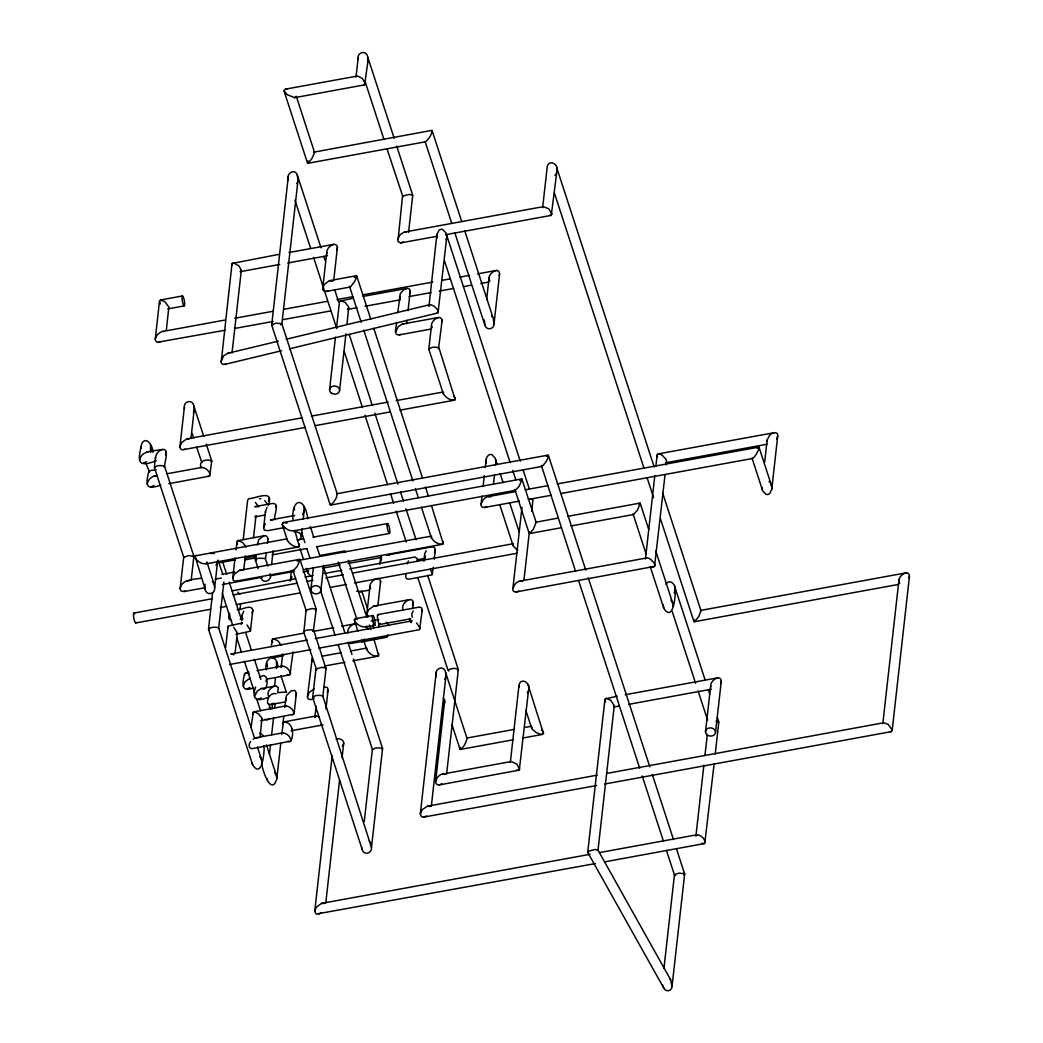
<?xml version="1.0" encoding="UTF-8"?>
<svg xmlns="http://www.w3.org/2000/svg" width="1043" height="1043" viewBox="0 0 1043 1043"><rect width="100%" height="100%" fill="white"/><g stroke="black" fill="none" stroke-linecap="round" stroke-linejoin="round"><path stroke-width="1.5" d="M358.179 59.412C356.367 52.346 366.601 49.321 367.723 57.052L394.202 138.367M365.415 83.766L362.234 78.355L357.606 75.996L285.573 89.124L283.918 90.532L287.19 94.704L294.595 97.664L364.62 84.861L368.01 60.663L367.723 57.052M452.023 724.742L459.963 749.109C463.496 748.457 466.195 742.186 467.055 738.431L445.622 672.566C443.888 663.531 432.936 669.541 436.391 676.724M431.32 806.239L445.909 676.19L445.622 672.566M445.491 234.714L551.265 215.379L556.91 170.961C559.191 163.555 547.562 158.64 547.106 167.897L542.634 207.726M182.473 295.951L160.492 299.98L159.475 301.74L160.348 303.904M166.306 330.383L168.849 307.111L164.885 301.636L160.492 299.98M519.649 769.499L516.898 764.18L511.318 761.507L442.819 774.036C437.956 774.102 431.724 784.492 439.025 784.975L519.297 770.099L528.579 689.918C531.278 682.982 520.235 676.49 518.945 685.668L510.327 762.433M604.614 784.049L891.152 731.665L892.169 729.904L888.206 724.429L883.812 722.76L606.843 773.398M159.501 300.892L155.185 339.966L157.024 342.339L225.262 330.188M408.556 232.446L412.702 195.484L409.482 194.402L402.52 196.162L397.904 241.533L400.616 242.928L437.473 236.187M454.8 232.693L484.93 325.22C486.286 330.566 493.847 329.614 493.978 324.151L499.584 274.166C499.297 265.039 485.164 275.378 489.897 280.841M892.143 730.752L909.431 576.557C909.157 567.431 895.024 577.77 899.757 583.233M330.8 505.021C333.564 502.504 338.049 496.898 336.667 493.769L547.81 455.165C549.205 458.294 544.707 463.913 541.956 466.43L330.8 505.021L330.227 504.03M459.963 749.109L460.289 747.388M575.632 571.473L541.369 465.439M898.662 584.393L694.09 621.771L694.221 619.711M662.761 493.339L701 610.755L698.654 616.648L694.521 621.719M321.009 247.83L297.359 175.224C294.804 167.584 285.756 173.712 288.389 179.917M484.33 319.901L484.93 325.22M493.978 324.151L493.378 318.819L464.735 230.829M518.801 687.467L518.945 685.668M672.018 986.561L670.623 979.742L598.056 850.254L595.214 849.497L589.021 850.997L587.717 852.353L663.883 988.269C665.825 992.362 671.875 991.085 672.018 986.561L684.638 874.06L676.542 848.924M156.228 460.758C136.138 468.62 137.859 460.041 141.952 443.158C146.959 435.309 153.438 447.512 152.995 452.388M150.57 452.401L150.518 444.774M160.831 485.125C146.385 490.027 145.173 486.286 148.706 471.788L150.987 470.38L156.098 469.806M164.103 467.173L164.625 466.456C164.286 462.401 170.648 446.43 160.961 449.924C154.273 453.053 155.12 461.541 154.403 467.59L183.907 557.744M305.547 427.408L182.512 449.807L180.582 448.998L179.904 446.912L184.35 407.344C183.581 401.034 192.486 399.13 193.737 405.636L203.75 436.391M190.947 438.568L194.246 409.221L193.737 405.636M205.002 584.197L204.845 587.783L184.024 591.537L180.817 590.873L180.139 588.787L183.646 557.431L188.444 555.554L193.881 556.297L191.182 580.325M200.921 467.512C198.366 460.211 207.414 458.829 211.755 460.993L209.617 476.116L168.836 483.665M281.545 350.748L224.858 364.385L222.485 364.229L221.155 362.638L232.028 263.449L279.407 254.283M232.028 353.082L241.324 270.215L238.886 265.809L233.215 262.719M212.589 592.763L208.496 629.242L252.615 764.754C262.445 780.307 264.857 749.174 263.944 745.641M286.708 538.892L194.976 555.919L205.262 589.543C206.514 596.048 215.406 594.145 214.649 587.835L217.674 560.795L216.005 565.423M223.88 582.098L218.639 628.46M232.719 578.357L234.336 574.145L239.525 570.352L299.732 559.335L300.045 560.143L297.099 566.584L293.252 570.756L235.327 581.251L233.397 580.429L232.719 578.357L235.027 557.822M235.914 549.922L237.387 540.743L263.918 535.802C268.416 534.538 268.351 540.47 267.282 543.22M225.614 647.651L228.078 626.087L242.445 622.945L241.715 623.166M231.559 620.794L229.108 619.073L229.473 613.271M243.202 539.674L247.634 500.158L248.951 498.658C256.304 498.398 274.192 488.906 268.507 504.59M243.762 569.96L245.353 555.854M330.188 504.734L271.688 325.103L288.324 176.306M235.053 653.583L237.374 632.84L233.788 627.378M239.981 609.647L240.646 603.649M241.637 619.972L242.341 614.144L243.749 611.276M253.54 537.562L256.017 515.411M255.848 555.085L255.313 559.922L258.142 568.604M280.893 324.816L281.858 324.086L297.959 180.556L297.359 175.224M253.501 687.728C240.79 693.504 242.211 682.969 244.714 673.452L249.068 672.148M237.374 632.84L236.057 634.34L250.424 631.198L252.823 610.233C251.363 603.336 241.311 610.585 237.217 609.62M284.935 527.497L267.516 530.678L264.296 530.013L263.618 527.927L265.47 511.487L267.086 507.276M266.239 552.555L265.457 559.139M251.128 727.18L253.28 711.939L286.017 705.863C289.863 706.385 294.178 710.035 293.996 714.116L260.815 720.7M267.295 697.65C256.565 702.122 251.141 699.045 255.639 686.985M274.648 519.688C273.462 515.711 280.58 502.83 272.275 503.469L254.87 506.65L257.243 506.742M271.571 564.706L273.136 550.743M266.278 669.893C263.462 657.872 276.434 651.862 277.894 666.347M260.072 737.479L261.936 718.223L258.547 713.738L254.01 711.717M265.613 688.08C268.507 683.243 267.438 671.523 260.033 677.168M271.245 646.673L272.549 638.955L303.513 633.205M272.001 708.966L272.549 704.116M274.544 686.32L275.443 678.237M276.538 668.524L276.395 661.705M292.992 520.496C291.036 498.371 304.791 495.347 307.776 518.801M269.433 754.324L270.515 744.676M271.61 735.015L273.566 717.571M274.635 708.054L275.156 703.295M322.691 288.65L324.308 284.452L329.497 280.645L356.445 275.717L356.758 276.525L354.698 281.493L350.461 286.955L326.576 291.414L323.369 290.736L322.691 288.65L326.759 252.38C326.342 247.556 335.755 240.307 337.45 247.126L333.734 280.254M291.453 570.664L290.293 580.977L291.897 576.844M281.141 667.533L282.666 653.935M301.336 536.245L302.196 528.54M303.239 519.297L304.269 510.053L303.761 506.468M281.675 734.311L283.5 721.991L316.198 715.928L319.51 717.062M284.7 707.363L286.46 695.59L291.127 690.883L294.882 690.453L296.395 693.113L294.126 713.347M262.002 763.802C261.532 768.378 271.441 797.4 276.799 778.73L280.763 743.411M283.083 722.708L283.8 716.385M356.002 77.208L358.205 57.6M266.995 679.097L289.98 674.808L293.005 651.823M329.562 389.886L335.468 337.137M336.55 327.554L339.549 301.218L353.538 298.142M250.659 741.573C248.195 743.842 248.508 749.826 252.927 748.535L290.971 741.065C294.074 734.168 293.266 722.995 284.231 721.769M310.866 589.608L313.369 567.314M339.614 390.251L345.95 333.786M347.045 324.099L348.662 306.994L345.272 302.496L340.735 300.475M314.112 698.158C312.17 700.088 307.346 700.479 307.45 696.763L312.235 658.12M320.918 589.973L323.695 565.28M316.146 706.189L314.882 717.428L316.198 715.928M325.938 708.953L328.102 689.684L327.424 687.611L324.217 686.933M595.279 863.578L316.238 914.072L314.725 911.399L332.209 755.562M325.781 902.925L339.549 780.216M342.078 757.609L343.721 743.072M430.668 329.132L399.43 334.855C392.52 335.859 396.822 325.755 396.627 322.391M397.722 312.678L400.29 293.709L403.576 289.85L407.617 288.337L409.547 289.159L410.225 291.245L408.048 310.658M368.322 616.843L366.823 614.171L369.913 586.531C369.496 581.707 378.909 574.458 380.604 581.277L377.853 605.853M406.601 323.604L406.966 320.37M380.108 564.315L380.799 555.554M378.739 626.765L379.078 623.701M364.268 821.597L372.338 749.643L375.819 747.961L381.725 747.935L382.572 748.509L371.477 847.451C372.247 853.761 363.342 855.664 362.09 849.158L312.678 697.415L315.925 668.954L321.961 667.337L326.068 668.172L322.822 696.633M428.947 306.459L436.9 234.466L439.012 230.242A3.716 3.572 -55.8 0 1 442.727 229.564L445.882 232.85A9.869 9.478 -55.8 0 1 446.626 238.156L438.021 312.9L289.419 348.844M438.516 348.779L442.154 320.279C440.459 313.448 431.046 320.709 431.463 325.533L428.816 349.196L443.314 393.733C445.583 397.5 450.745 401.216 455.23 399.782L439.038 348.049C436.509 346.537 429.885 346.771 429.064 349.509M412.493 608.604C413.25 605.709 414.632 598.395 409.312 599.647L373.616 606.166L368.44 609.959L366.823 614.171M423.862 561.29L424.775 553.637L426.196 550.782M318.793 648.172L419.586 629.659L422.232 609.933L421.555 607.86L419.638 607.039L377.814 614.601M406.366 573.533C404.58 575.945 406.066 580.273 409.495 579.074L431.998 574.876L433.301 567.236M434.201 559.283C434.044 555.932 438.229 545.958 431.372 546.975L386.757 555.137L389.13 555.215M596.622 785.509L423.732 817.112L421.489 816.786L420.316 813.84L436.104 673.113M486.625 299.55L489.076 277.647M435.609 781.702L444.787 699.801M446.6 774.075L458.333 669.567L427.643 575.332M519.414 501.096L484.278 507.524L482.114 507.054A3.716 2.673 -66 0 1 481.11 503.978L481.996 496.051M483.065 486.546L484.317 475.465M485.204 467.538L486.507 457.942L488.189 455.387A3.716 3.572 -55.8 0 1 491.905 454.722L495.073 457.994A9.869 9.478 -55.8 0 1 495.816 463.301L495.399 464.982M493.482 484.069L494.565 474.487M665.069 474.565L654.535 566.401L516.063 591.968L513.886 591.524A3.716 2.673 -66 0 1 512.882 588.448L521.982 507.315M523.99 579.725L529.349 531.982M531.669 511.292L532.921 500.158A9.869 1.877 -8.1 0 0 531.669 499.31L528.149 499.18M617.287 696.189L604.979 698.953L587.717 852.353L588.565 852.952M606.152 698.223L610.69 700.244L614.262 705.707L597.952 850.671M645.461 558.931L654.795 475.751M655.878 466.143L657.129 454.944L658.029 453.94L774.532 432.636L776.709 433.093A3.716 2.673 -66 0 1 777.713 436.157L771.742 489.363L769.656 493.587A3.716 3.572 -55.8 0 1 765.94 494.278L762.772 491.018A9.869 9.478 -55.8 0 1 761.938 487.524M666.138 464.969L666.503 461.775A3.716 1.604 53.8 0 0 665.499 458.698L662.344 455.426A9.869 4.276 53.8 0 0 658.876 453.874L658.029 453.94M650.232 566.636L663.752 608.173C673.374 623.571 676.073 593.271 675.03 589.582C676.281 584.458 669.019 578.148 665.956 584.367M663.935 968.504L674.456 874.725L678.784 873.147L684.612 873.708M705.498 731.782L710.648 685.89C710.218 681.066 719.644 673.804 721.339 680.636L715.563 732.147M703.882 765.158L695.903 836.212L696.046 835.443M704.964 755.471L707.323 734.468M604.875 861.831L704.755 843.487L714.142 763.685M715.224 754.076L718.823 722.03L717.31 717.388M764.662 462.127L767.126 440.12L769.226 435.883A9.869 7.092 -66 0 1 773.189 432.975L774.532 432.636M882.821 723.686L898.936 580.038M150.779 450.133L151.026 448.373M194.246 409.221L193.424 412.559M276.656 667.051L276.903 665.291M304.269 510.053L302.6 514.668M675.03 589.582L674.221 592.919M220.999 361.413L223.75 355.754L227.804 353.303L278.312 341.152M139.579 460.341C141.053 449.846 154.938 451.28 162.343 449.416M147.324 484.121C147.806 479.232 152.539 475.608 157.324 475.53M166.228 452.167L165.472 454.944M179.904 446.912L181.534 442.701L186.71 438.907L301.857 417.852M180.139 588.787C181.404 578.943 194.167 579.582 201.273 578.161M228.952 617.899L229.708 615.109M263.618 527.927L265.248 523.716M269.198 498.424L268.442 501.201M252.823 610.233L252.067 613.023M243.241 686.138L244.857 681.926L250.046 678.133M267.608 539.909L267.816 538.566M275.965 507.576L276.16 506.233M254.57 696.515L257.308 690.987L261.376 688.51L275.926 685.942L278.364 687.663L277.777 691.626M266.682 678.55L265.926 681.34M337.45 247.126L336.693 249.916M296.395 693.113L295.638 695.903M307.45 696.763L309.08 692.552L314.256 688.758M328.102 689.684L327.346 692.474M395.545 332.091L398.283 326.563L402.35 324.086L438.269 317.515M314.725 911.399L316.355 907.188L321.531 903.394L590.116 854.295M410.225 291.245L409.469 294.022M379.952 563.142L381.569 558.931M380.408 582.633L380.604 581.277M441.958 321.622L442.154 320.279M417.343 561.277L417.383 558.748L414.945 557.027L349.783 568.852M413.197 602.398L412.441 605.188M422.037 611.289L422.232 609.933M435.27 549.726L434.514 552.516M721.339 680.636L720.583 683.413M241.324 270.215L240.737 271.493M241.129 624.444L241.272 623.675M262.132 719.201L261.545 720.478M348.844 307.972L347.528 309.471L357.11 307.711M292.34 729.253L291.753 730.53M410.733 622.397L412.05 620.898L315.299 638.577M614.262 705.707L613.688 706.985M367.644 62.371L368.01 60.663M445.909 676.19L444.879 679.384M556.545 172.669L556.91 170.961M296.264 96.269L294.595 97.664M531.552 726.645L532.334 729.331L536.18 732.551L540.848 734.415L543.586 733.816L527.98 684.586M345.103 552.621L344.998 550.913L320.37 555.411M361.452 640.167L361.569 641.888L386.51 637.325L387.683 636.595L387.644 634.848M529.336 531.839L529.44 533.56L561.447 527.706M420.316 813.84L422.259 809.603L427.539 806.174L597.235 775.145M446.221 239.838L446.626 238.156M325.977 668.537L313.826 630.598L310.997 629.763L305.886 630.324L303.604 631.745L316.681 669.893M512.882 588.448L514.968 584.223A9.869 7.092 -66 0 1 518.932 581.303L647.208 557.862A9.869 4.276 53.8 0 1 650.689 559.413L653.844 562.685A3.716 1.604 53.8 0 1 654.835 565.749M777.713 436.157L776.618 439.012M481.11 503.978L483.209 499.753A9.869 7.092 -66 0 1 487.185 496.846L515.698 491.553M155.264 338.662L157.506 334.451L161.522 331.674L225.132 320.018M397.696 239.147L399.951 234.923L403.954 232.159L543.429 206.631L548.866 208.874L552.047 214.284M499.141 275.574L499.584 274.166M909.001 577.965L909.431 576.557M307.907 160.805L307.894 163.282L425.518 141.783C428.569 139.227 432.506 134.104 431.711 130.401L313.526 152.213M407.057 563.833L408.478 560.965M207.009 562.829L206.71 563.481C202.238 564.915 197.062 561.199 194.806 557.431M222.328 561.382L221.338 562.425L218.965 562.346M308.037 571.303L307.868 572.816L310.54 576.036M443.484 392.22L443.314 393.733M361.517 590.677L360.526 591.72L356.628 591.172M366.641 626.009L366.341 626.66C361.765 628.029 355.702 624.209 354.307 619.751L355.298 618.708L372.807 615.513M366.967 648.29L366.667 648.929C368.062 653.4 374.137 657.207 378.713 655.838L373.863 638.929M431.567 536.324L431.267 536.976C432.662 541.434 438.738 545.241 443.301 543.885L431.45 505.451M428.921 305.625L430.655 304.647L434.136 306.199L437.304 309.367L438.308 312.3M296.733 183.594L297.49 182.199M527.341 692.956L528.11 691.574M448.699 671.092C447.017 668.302 459.598 667.22 457.577 670.297M413.171 610.976L411.75 613.845L412.22 617.273M364.476 639.085L361.569 641.888M554.954 175.328L555.88 174.168M271.662 324.751L275.991 323.174L281.832 323.734L337.28 494.056M684.638 874.06L683.673 874.79M232.028 590.886L295.482 578.774M281.271 666.777L281.727 666.255C285.782 665.656 289.706 669.775 290.567 673.53M284.83 706.593L286.017 705.863M281.806 733.542L282.262 733.033C286.317 732.434 290.241 736.554 291.101 740.295M354.437 277.347L356.445 275.717M297.724 560.965L298.546 560.078M342.991 552.529L343.812 551.643M519.831 480.536L520.653 479.65M546.402 456.391L547.81 455.165M757.231 448.242L758.978 447.16A3.716 0.9 -63.1 0 1 758.73 449.377L756.631 453.614A9.869 2.399 -63.1 0 1 753.92 457.369L752.564 458.477L560.925 493.508M211.234 461.723L211.755 460.993L206.253 444.083M193.359 557.014L193.881 556.297L164.625 466.456C162.095 464.943 155.472 465.165 154.651 467.903M315.69 610.064L316.212 609.334L300.006 559.556M313.304 631.328L316.212 609.334L312.118 608.499L306.081 610.129L303.865 632.058M382.051 749.239L382.572 748.509L353.46 659.085M718.301 722.76L718.562 721.704L715.98 721.182M269.785 718.444L267.49 719.813L264.935 719.331M638.772 503.86L640.219 503.339L648.694 529.375M146.229 461.736L143.465 463.092M153.986 485.516L151.209 486.885M249.89 687.533L247.126 688.901M261.219 697.91L258.455 699.266M273.618 703.191C262.953 709.683 267.777 690.922 276.147 693.869M253.084 739.135L255.848 737.779L282.992 732.812M321.387 912.794L318.623 914.163M529.44 533.56L533.273 529.388L536.18 522.36L521.839 478.92L283.083 522.569L282.223 524.46L287.438 540.496C289.706 544.263 294.882 547.979 299.354 546.545L294.778 530.457M282.223 524.46C284.491 528.227 289.654 531.943 294.139 530.509M307.894 163.282L311.896 158.653L314.556 152.447L296.499 96.882M441.776 783.841L439.025 784.975M426.483 815.978L423.732 817.112M160.909 341.543L158.184 342.443M403.341 242.015L400.616 242.928M210.517 553.403L214.31 553.416M326.576 291.414L327.958 290.893M399.43 334.855L400.812 334.334M183.803 449.663L185.185 449.155M263.918 535.802L258.742 539.609L257.282 544.981M184.024 591.537L185.406 591.029M236.605 581.107L237.987 580.586M409.312 599.647C405.44 600.846 401.02 605.566 403.185 609.738M355.702 623.753C351.322 624.118 347.11 628.59 347.775 633.075M271.024 656.79L272.953 657.611L275.613 656.947M348.14 643.44L351.895 643.01M274.635 686.085C270.763 687.285 266.356 692.017 268.507 696.176M224.858 364.385L226.24 363.89M293.435 530.9L515.359 490.327L519.205 486.168L522.113 479.128M535.411 522.321L558.318 518.045M571.056 525.946L633.479 514.538L637.312 510.379L640.219 503.339M215.275 578.982L221.403 578.083M277.503 692.682L285.613 692.057M201.364 467.577C205.419 466.977 209.343 471.084 210.204 474.839M259.485 498.867L260.776 498.697M696.489 834.935C700.557 834.335 704.468 838.455 705.342 842.209M516.063 591.968L517.406 591.642A9.869 7.092 -66 0 0 518.801 590.951M484.278 507.524L485.621 507.185A9.869 7.092 -66 0 0 487.016 506.507M286.199 339.249L429.807 304.699M288.963 252.536L333.564 244.375M240.007 271.715L279.759 264.44M287.712 262.992L327.463 255.718M167.832 308.884L184.233 305.886A5.046 1.017 79.6 0 0 183.79 298.376A5.046 1.017 79.6 0 0 182.03 298.507A5.046 1.017 79.6 0 0 184.233 305.886M234.714 318.271L273.044 311.257M284.231 309.21L327.359 301.336M336.941 299.576L352.912 296.655M362.495 294.908L432.767 282.066M442.349 280.306L450.341 278.846M459.924 277.099L469.506 275.352M477.485 273.892L496.651 270.385M363.133 296.381L406.34 288.494M234.844 328.428L273.188 321.427M282.77 319.666L330.683 310.918M408.947 296.603L431.307 292.522M439.286 291.062L453.666 288.429M463.248 286.682L471.227 285.221M480.823 283.461L488.802 282.014M365.102 306.251L400.225 299.836M311.453 416.105L388.205 402.063M396.21 400.603L442.584 392.129M315.155 425.648L390.46 411.881M400.069 410.134L454.539 400.173M166.919 473.783L202.094 467.355M254.701 516.911L264.961 515.033M294.765 515.477L270.424 519.922L272.81 520.001M665.603 462.779L767.14 444.227M525.281 489.793L547.653 485.699M557.236 483.952L758.587 447.147M297.19 540.065L303.526 538.905M313.03 537.171L387.527 523.547M528.997 499.349L551.343 495.256M206.019 563.872L298.663 546.936M221.338 562.425L235.457 559.843M244.883 558.122L255.861 556.115M245.131 559.817L256.239 557.783M272.093 554.876L306.994 548.501M316.511 546.767L389.469 533.429M221.99 574.38L234.727 572.046M296.851 560.691L430.668 536.232M567.927 516.298L639.946 503.13M222.328 584.536L262.236 577.248M270.215 575.788L294.165 571.408M303.735 569.661L442.61 544.277M322.574 568.174L340.148 564.954M348.127 563.507L381.66 557.366M302.913 571.981L308.728 570.912M305.064 577.027L313.056 575.567M324.23 573.52L341.804 570.312M417.304 559.778L425.27 558.318M133.986 613.049L212.303 598.734M233.071 594.927L297.007 583.246M306.59 581.499L312.991 580.325M325.768 577.991L343.356 574.771M352.938 573.024L512.765 543.807M135.655 622.971L210.725 609.242M220.308 607.495L226.696 606.322M236.279 604.575L300.149 592.893M330.501 587.352L346.472 584.432M354.451 582.972L517.354 553.194M360.526 591.72L369.378 590.103M240.164 619.307L243.097 618.773M313.056 631.458L333.734 627.677M341.687 626.23L354.424 623.897M371.152 620.924L378.778 619.529M365.65 627.052L374.75 625.383M379.743 624.47L410.786 618.799M307.32 640.037L230.803 654.026L234.01 654.704M229.486 664.495L310.827 649.633M274.231 657.468L283.605 655.747M350.513 643.518L364.776 640.91M322.339 656.177L341.087 652.749M350.474 651.041L366.093 648.185M257.021 670.688L282.457 666.034M324.49 666.021L344.946 662.279M352.821 660.832L378.009 656.23M906.51 572.776L700.375 610.455L701 610.755M270.854 704.546L284.908 701.978M291.023 730.752L323.004 724.911L320.918 724.442M625.226 694.742L717.454 677.885M614.536 706.919L619.294 706.046M628.825 704.312L711.365 689.214M468.02 737.844L514.03 729.435M525.124 727.414L531.474 726.254M460.576 749.395L513.325 739.761M522.908 738.001L542.086 734.494M599.712 852.548L697.219 834.713M363.811 84.991L364.62 84.861M551.265 215.379L549.413 215.314M329.497 280.645L332.704 281.323M402.35 324.086L403.628 323.943M186.71 438.907L189.096 438.986M146.385 452.323L147.663 452.18M154.129 476.116L156.502 476.208M239.525 570.352L241.898 570.43M186.932 580.782L189.318 580.86M373.616 606.166L376.001 606.244M261.376 688.51L264.583 689.188M255.848 737.779L258.221 737.857M321.531 903.394L323.917 903.473M283.083 522.569L286.981 523.104M195.667 555.541L196.71 555.437M355.298 618.708L357.671 618.799M375.884 638.877L373.511 638.798M227.804 353.303L229.082 353.186M653.948 566.766L653.087 566.831A9.869 4.276 53.8 0 1 652.031 566.597M436.574 313.278L437.434 313.226M890.266 731.691L891.152 731.665M518.658 770.412L516.689 770.138M442.819 774.036L445.074 774.362M427.539 806.174L429.781 806.5M520.274 580.977L522.452 581.42M488.528 496.52L490.692 496.976M285.573 89.124L286.812 89.216M405.284 231.885L406.444 231.989M162.838 331.4L164.012 331.505M207.922 476.247L208.887 476.338M238.117 540.522L242.641 542.543L246.044 547.04M386.51 637.325L384.424 636.856M273.279 638.733L277.816 640.754L281.219 645.252M289.25 675.03L287.164 674.547M245.887 672.722L249.199 673.856M291.844 714.768L292.809 714.846M289.785 741.795L287.699 741.325M704.025 843.709L701.939 843.226M272.758 325.638L271.688 325.103M675.538 875.599L674.482 875.077L666.412 850.293M259.837 733.033L263.253 735.719M149.553 472.362L145.877 463.105M256.161 560.495L255.313 559.922L255.835 559.191L258.794 558.24L265.287 558.461L267.934 566.114M209.343 629.816C207.531 627.156 216.748 626.374 218.717 628.108L254.427 737.753M313.526 697.989C311.727 695.329 320.931 694.547 322.913 696.281L371.477 847.451M349.653 286.343L349.966 287.138M633.166 513.743L633.479 514.538M515.046 489.532L515.359 490.327M292.94 569.947L293.252 570.756M387.031 148.849L402.911 196.801M416.587 622.919L420.173 628.381M264.739 500.666L268.142 505.164M255.352 502.387L258.755 506.885M237.739 592.176L239.877 594.393M246.982 624.966L250.555 630.428M769.056 481.488L770.125 482.609M541.786 730.009L543.481 732.173M491.527 316.146L492.57 317.32M430.146 569.191L432.584 573.598M386.418 622.215L388.674 625.644M453.953 396.157L455.4 398.283M669.58 978.477L670.623 979.742M201.781 462.453L196.632 447.082M306.238 610.794L292.979 570.534M372.599 749.969L338.141 644.613M670.936 599.999L672.631 602.867L673.139 606.452M212.433 581.368L214.141 584.249L214.649 587.835M269.25 707.363L270.228 708.653M369.274 840.984L370.969 843.852M274.596 772.276L276.291 775.145L276.799 778.73M259.798 756.566L261.493 759.447L262.002 763.033M409.482 619.333L410.929 622.58M432.141 327.606L431.463 325.533M400.212 298.572L399.534 296.499M425.257 557.066L424.579 554.993M370.591 588.617L369.913 586.531M286.382 700.453L285.704 698.38M442.936 541.356L443.471 542.373M378.335 653.322L378.883 654.339M298.989 544.029L299.524 545.046M663.883 988.269L662.553 984.983M260.972 577.287C262.797 585.032 272.523 580.39 270.267 573.741M605.514 701.809L604.836 699.723M312.326 661.471L311.648 659.398M237.478 544.107L236.8 542.021M272.64 642.319L271.962 640.233M759.135 447.564L771.559 485.738M752.016 458.06L762.198 489.336M556.623 167.349L654.209 467.068M554.446 193.151L644.053 468.359M647.077 477.642L653.622 497.733M660.662 519.388L693.895 621.432M674.521 585.997L705.224 680.284M708.249 689.566L709.761 694.195M655.682 550.808L672.631 602.867M672.135 611.224L695.603 683.295M698.106 690.961L707.597 720.1M633.205 514.329L646.23 554.328M548.435 455.465L585.762 570.091M588.278 577.835L649.815 766.827M652.331 774.571L673.517 839.628M432.063 130.479L461.71 221.559M578.656 580.768L639.685 768.196M642.201 775.94L663.387 840.997M425.166 141.692L451.775 223.437M446.456 234.532L520.274 461.254M523.299 470.51L529.322 489.011M444.644 261.311L510.17 462.584M512.7 470.328L515.724 479.611M515.086 490.119L529.166 533.351M396.692 146.046L412.676 195.145M495.647 459.689L497.146 464.304M500.158 473.535L503.156 482.779M509.675 502.778L519.192 532.021M364.998 81.198L384.02 139.619M499.832 504.903L512.895 545.033M525.841 710.387L531.669 728.275M356.719 275.939L370.773 319.093M373.785 328.349L422.441 477.759M425.44 486.99L428.451 496.22M349.692 286.916L361.23 322.365M363.746 330.07L412.872 480.94M415.375 488.632L418.373 497.85M421.385 507.081L431.398 537.836M284.178 91.445L307.542 163.203M324.021 257.099L325.025 260.189M334.594 289.537L338.61 301.896M349.17 334.334L372.312 405.401M374.828 413.119L397.97 484.187M400.486 491.905L403.498 501.175M406.014 508.906L416.079 539.805M294.947 200.191L310.566 248.156M313.591 257.425L336.759 328.597M344.32 351.791L362.456 407.487M364.972 415.218L387.631 484.839M390.656 494.121L393.68 503.404M396.197 511.135L406.275 542.073M417.852 577.653L448.086 670.48M443.353 698.132L444.853 702.708M361.882 591.342L367.332 608.082M372.781 624.809L373.772 627.86M348.284 560.365L366.836 617.365M369.352 625.07L370.852 629.685M366.967 626.53L367.866 629.307M338.245 562.112L356.784 619.02M363.785 640.558L366.797 649.789M354.424 620.611L357.853 631.145M310.293 526.506L313.8 537.301M316.811 546.545L319.823 555.802M323.343 566.584L344.92 632.879M347.932 642.136L351.947 654.469M301.427 531.852L304.947 542.66M306.955 548.84L309.98 558.109M320.54 590.547L335.129 635.343M299.98 548.566L303.435 559.178M306.394 568.266L307.868 572.816M280.919 675.616L286.46 692.63M192.212 433.523L193.685 438.047M222.707 562.073L226.722 574.419M229.238 582.137L241.793 620.715M245.822 633.062L251.35 650.037M254.362 659.306L260.893 679.371M268.938 704.064L270.437 708.692M218.104 560.104L222.824 574.589M222.224 593.154L232.811 625.696M236.852 638.081L241.389 652.018M244.414 661.314L255.013 693.856M256.526 698.497L260.554 710.896M206.879 561.981L214.141 584.249M266.434 744.871L276.291 775.145M257.452 747.049L261.493 759.447M663.752 608.173L663.244 604.588M361.673 847.398L362.09 849.158M267.516 666.999L267.008 663.413M266.995 778.691L267.425 780.451M252.197 762.981L252.615 764.754M204.845 587.783L205.262 589.543M231.898 264.218L232.081 265.196M282.914 723.268L283.096 724.246M252.693 713.216L252.875 714.181M244.57 674.221L244.753 675.199M227.948 626.856L228.13 627.834M287.32 539.635L287.438 540.496M710.648 685.89L710.805 687.063M326.759 252.38L326.928 253.553M265.47 511.487L265.626 512.648M242.132 615.487L242.302 616.661M155.537 457.421L155.707 458.594M294.374 508.176L294.465 510.001M184.35 407.344L184.442 409.169M141.131 446.495L141.222 448.321M380.082 623.558A5.046 1.017 79.6 0 1 377.84 620.037A5.046 1.017 79.6 0 1 378.4 615.005M294.986 532.047A5.046 4.107 6.4 0 1 301.153 535.176A5.046 4.107 6.4 0 1 297.607 540.078M336.159 739.239A5.046 4.107 6.4 0 1 342.665 740.543A5.046 4.107 6.4 0 1 342.247 745.928M437.082 238.078A9.869 9.478 -55.8 0 1 436.9 234.466M657.494 456.873A3.716 1.604 53.8 0 1 657.129 454.944M767.113 441.385A3.716 2.673 -66 0 1 767.126 440.12M770.986 484.056A9.869 9.478 -55.8 0 1 771.742 489.363M486.26 463.235A9.869 9.478 -55.8 0 1 486.09 459.624M517.915 550.235A9.869 5.202 35.9 0 1 516.389 549.244L513.234 545.984A3.716 1.956 35.9 0 1 513.482 543.755M136.072 622.371A5.046 1.017 79.6 0 1 133.765 617.86A5.046 1.017 79.6 0 1 134.625 613.779M312.339 592.567A5.046 4.107 6.4 0 0 320.749 591.029A5.046 4.107 6.4 0 0 314.582 585.775A5.046 4.107 6.4 0 0 312.339 592.567M372.429 617.313A5.046 1.017 79.6 0 0 374.476 625.344A5.046 1.017 79.6 0 0 374.437 618.682A5.046 1.017 79.6 0 0 372.429 617.313M387.149 525.359A5.046 1.017 79.6 0 0 389.195 533.39A5.046 1.017 79.6 0 0 389.156 526.715A5.046 1.017 79.6 0 0 387.149 525.359M331.035 392.846A5.046 4.107 6.4 0 0 339.444 391.308A5.046 4.107 6.4 0 0 333.278 386.04A5.046 4.107 6.4 0 0 331.035 392.846M706.971 734.741A5.046 4.107 6.4 0 0 715.394 733.203A5.046 4.107 6.4 0 0 709.214 727.949A5.046 4.107 6.4 0 0 706.971 734.741"/></g></svg>
